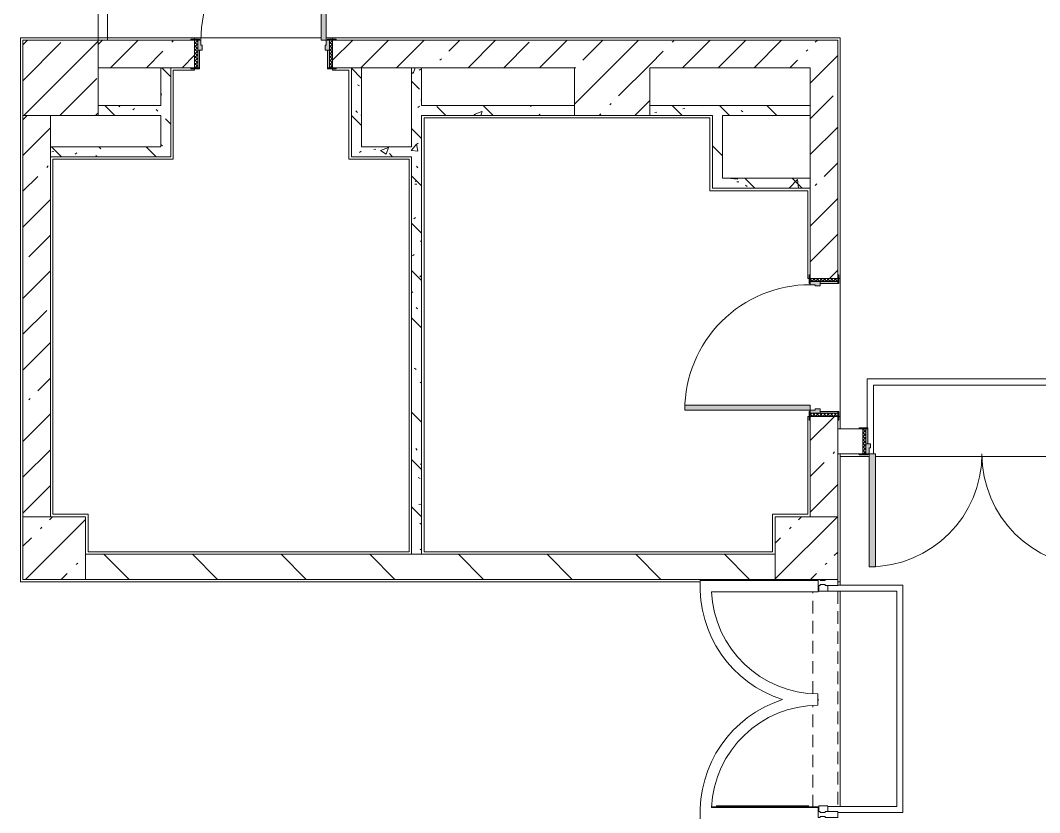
# Model space of a CAD drawing. Header units: millimetres. Extents: x 35861 to 236814, y -8553 to 29000.
# Drawn here: x 119246 to 127376, y 9040 to 15358 of the extents above; entities that cross this region are included whole.
import ezdxf

# ---------------------------------------------------------------- set-up
doc = ezdxf.new("R2010")
doc.units = ezdxf.units.MM
doc.linetypes.add('200_ШТРИХ__ш1_п0_6_', pattern=[160, 100, -60])
for name, color, linetype, lineweight, true_color in [('A-DETL-GENF-5', 7, 'Continuous', 5, 0xaaaaaa), ('A-DOOR-1', 7, 'Continuous', 5, 0xaaaaaa), ('A-DOOR-2', 7, 'Continuous', 5, 0xe2e2e2), ('A-DOOR-FRAM-1', 7, 'Continuous', 5, 0xe2e2e2), ('A-DOOR-FRAM-2', 7, 'Continuous', 5, 0xaaaaaa), ('A-FLOR-1', 7, 'Continuous', 5, 0xaaaaaa), ('I-WALL-5', 7, 'Continuous', 5, 0x787878)]:
    doc.layers.add(name, color=color, linetype=linetype, lineweight=lineweight, true_color=true_color)
for name, color, linetype, lineweight in [('A-DETL-MBND', 7, '200_ШТРИХ__ш1_п0_6_', 9), ('A-GLAZ-CWMG-3', 7, 'Continuous', 5), ('A-WALL', 7, 'Continuous', 9), ('I-WALL-4', 7, 'Continuous', 5), ('S-COLS-1', 7, 'Continuous', 5)]:
    doc.layers.add(name, color=color, linetype=linetype, lineweight=lineweight)
pattern_1 = [(45, (105556.5, 0), (-285.123, 285.123), []), (45, (105841.6, 0), (-285.123, 285.123), [504.031, -100.806, 16.764, -84.042])]
pattern_2 = [(135, (105556.5, 0), (-353.553, -353.553), [])]
pattern_3 = [(135, (1751.41, 174.685), (-14.14214, -14.14214), []), (225, (1751.41, 174.685), (14.14214, -14.14214), [])]
pattern_4 = [(45, (-371.384, 174.685), (-14.1421, 14.1421), []), (135, (-371.384, 174.685), (-14.1421, -14.1421), [])]
pattern_5 = [(135, (105556.5, 0), (-377.171, -377.171), [533.4, -88.9, 17.78, -88.9]), (135, (105556.5, 376.94), (-377.171, -377.171), []), (50, (105556.5, 0), (637.645, -55.787), [66.675, -733.425]), (355, (105556.5, 0), (-123.35, 668.7), [53.34, -586.74]), (100.451, (105609.6, -4.65), (514.299, 612.908), [56.665, -623.315]), (46.184, (105556.5, 177.8), (948.776, -147.15), [100.012, -1100.137]), (96.636, (105635.6, 165.5), (830.91, 865.997), [84.998, -934.973]), (351.184, (105556.5, 177.8), (830.918, 865.99), [80.01, -880.11]), (21, (105645.4, 133.35), (530.651, -357.928), [66.675, -733.425]), (326, (105645.4, 133.35), (216.308, 644.658), [53.34, -586.74]), (71.451, (105689.6, 103.5), (746.96, 286.724), [56.665, -623.315]), (37.5, (105556.5, 0), (10.8105, 295.9426), [16.764, -562.864, 16.764, -578.866, -588.962]), (37.5, (105556.5, 0), (10.8105, 295.9426), [-1175.258, 16.764, -572.198]), (7.5, (105556.5, 0), (233.869, 350.6318), [16.764, -322.834, 16.764, -549.529, -224.472]), (7.5, (105556.5, 0), (233.869, 350.6318), [-905.891, 16.764, -207.708]), (327.5, (105358.24, 0), (474.5678, -20.0513), [16.764, -205.486, 16.764, -676.656, -920.115]), (327.5, (105358.24, 0), (474.5678, -20.0513), [-915.67, 16.764, -903.351]), (317.5, (105269.34, 0), (518.452, 88.9934), [16.764, -272.161, 16.764, -443.738, -653.415]), (317.5, (105269.34, 0), (518.452, 88.9934), [-749.427, 16.764, -636.651])]

# ---------------------------------------------------------------- blocks, each defined once
blk = doc.blocks.new('BSC_Колонна _Прямоугольная - 600х600-V47-1_6_2_птичка')
at = {"layer": 'S-COLS-1'}
h = blk.add_hatch(dxfattribs=at)
h.set_pattern_fill('FP_81', color=256, style=0, pattern_type=2)
h.set_pattern_definition([(45, (-14010, -14900), (-285.123, 285.123), []), (45, (-13724.88, -14900), (-285.123, 285.123), [504.031, -100.806, 16.764, -84.042])])
h.paths.add_polyline_path([(220, -300), (300, -300), (300, 300), (-300, 300), (-300, -300), (-80, -300)])
for p, q in [((300, 300), (-300, 300)), ((-300, 300), (-300, -300)), ((300, -300), (300, 300)), ((-300, -300), (300, -300))]:
    blk.add_line(p, q, dxfattribs=at)
blk = doc.blocks.new('Дверь_Витражная_остекление_ - ДВН_CОШ в витраже-31920700-1_6_2_птичка')
at = {"layer": 'A-DETL-GENF-5'}
for p, q in [((-855, 60), (-855, -10)), ((855, 60), (855, -10)), ((-865, -10), (-900, -10)), ((-865, -10), (-900, -10)), ((-855, -10), (-900, -10)), ((-865, -17), (-865, -10)), ((-865, -17), (-865, -10)), ((855, -10), (900, -10)), ((865, -10), (900, -10)), ((865, -867), (865, -10)), ((865, -10), (865, -867)), ((900, -10), (865, -10)), ((856, -830), (856, -90))]:
    blk.add_line(p, q, dxfattribs=at)
at = {"layer": 'A-DOOR-1'}
for centre, radius, start, end in [((-910, -10), 920, 359.49349, 0), ((910, -10), 900, 180, 180.51777)]:
    blk.add_arc(centre, radius, start, end, dxfattribs=at)
blk = doc.blocks.new('Прямоугольный импост - Импост структурный с накладкой - 160мм Темный-31915521-1_6_2_птичка')
at = {"layer": 'A-GLAZ-CWMG-3'}
for p, q in [((-25, 17), (25, 17)), ((-15, 0), (-25, 0)), ((-15, -40), (-15, 0)), ((25, 0), (15, 0)), ((15, 0), (15, -40)), ((25, 17), (25, 0)), ((-25, -40), (-15, -40)), ((15, -40), (25, -40)), ((25, -40), (25, -140)), ((25, -140), (-25, -140))]:
    blk.add_line(p, q, dxfattribs=at)
blk = doc.blocks.new('Прямоугольный импост - Импост структурный с накладкой - 160мм Темный-30755591-1_6_2_птичка')
at = {"layer": 'A-GLAZ-CWMG-3'}
for p, q in [((-25, 0), (-25, 17)), ((-25, 17), (25, 17)), ((-15, 0), (-25, 0)), ((-15, -40), (-15, 0)), ((25, 0), (15, 0)), ((15, 0), (15, -40)), ((25, 17), (25, 0)), ((-25, -140), (-25, -40)), ((-25, -40), (-15, -40)), ((15, -40), (25, -40)), ((25, -40), (25, -140)), ((25, -140), (-25, -140))]:
    blk.add_line(p, q, dxfattribs=at)
blk = doc.blocks.new('110_Дверь_СКБ_1Ст_Внутренняя1 - Д-13 1100x2100h_кладовая-33288301-1_6_2_птичка')
at = {"layer": 'A-DOOR-1'}
h = blk.add_hatch(dxfattribs=at)
h.set_pattern_fill('FP_117', color=256, style=0, pattern_type=2)
h.set_pattern_definition(pattern_3)
h.paths.add_polyline_path([(537.5, -110), (562.5, -110), (562.5, 110), (537.5, 110), (537.5, 6.5)])
at = {"layer": 'A-DOOR-2'}
h = blk.add_hatch(color=256, dxfattribs=at)
h.paths.add_polyline_path([(533.2, 30), (537.5, 30), (537.5, 110), (512.5, 110), (512.5, 70), (502.5, 70), (502.5, 30), (522.5, 30)])
h.paths.add_polyline_path([(-512.5, 30), (-477.5, 30), (-477.5, 70), (-487.5, 70), (-487.5, 110), (-512.5, 110)])
at = {"layer": 'A-DOOR-FRAM-1'}
for points in [[(472.5, 110), (512.5, 110), (512.5, 1110), (472.5, 1110), (472.5, 130)], [(-512.5, 110), (-497.5, 110), (-497.5, 118), (-567.5, 118), (-567.5, 110), (-537.5, 110)], [(562.5, 110), (592.5, 110), (592.5, 118), (522.5, 118), (522.5, 110), (546.8, 110)], [(-497.5, -110), (-497.5, 30), (-512.5, 30), (-512.5, -110)], [(537.5, -110), (533.2, 30), (522.5, 30), (522.5, -110)], [(-497.5, -118), (-497.5, -110), (-567.5, -114), (-567.5, -118), (-537.5, -118)], [(581.8, -118), (592.5, -118), (592.5, -110), (522.5, -110), (522.5, -118), (562.5, -118)]]:
    blk.add_hatch(color=256, dxfattribs=at).paths.add_polyline_path(points)
at = {"layer": 'A-DOOR-FRAM-2'}
h = blk.add_hatch(dxfattribs=at)
h.set_pattern_fill('FP_118', color=256, style=0, pattern_type=2)
h.set_pattern_definition(pattern_4)
h.paths.add_polyline_path([(-512.5, -110), (-512.5, 110), (-537.5, 110), (-537.5, -110)])
at = {"layer": 'A-DOOR-1'}
for p, q in [((512.5, 1110), (472.5, 1110)), ((472.5, 1110), (472.5, 110)), ((512.5, 110), (512.5, 1110)), ((472.5, 110), (512.5, 110))]:
    blk.add_line(p, q, dxfattribs=at)
blk.add_arc((512.5, 110), 1000, 90, 180, dxfattribs=at)
at = {"layer": 'A-DOOR-FRAM-2'}
for p, q in [((-497.5, 118), (-567.5, 118)), ((-567.5, 118), (-567.5, 110)), ((-567.5, 110), (-497.5, 110)), ((-512.5, 110), (-537.5, 110)), ((-537.5, 110), (-537.5, -110)), ((-487.5, 110), (-512.5, 110)), ((-512.5, 110), (-512.5, 30)), ((-512.5, -110), (-512.5, 110)), ((-497.5, 110), (-512.5, 110)), ((-512.5, 110), (-512.5, 109)), ((-512.5, 109), (-497.5, 109)), ((-497.5, 110), (-497.5, 118)), ((-497.5, 109), (-497.5, 110)), ((-487.5, 70), (-487.5, 110)), ((512.5, 110), (512.5, 70)), ((537.5, 110), (512.5, 110)), ((592.5, 118), (522.5, 118)), ((522.5, 118), (522.5, 110)), ((537.5, 110), (522.5, 110)), ((522.5, 110), (522.5, 109)), ((522.5, 110), (592.5, 110)), ((522.5, 109), (537.5, 109)), ((537.5, 30), (537.5, 110)), ((562.5, 110), (537.5, 110)), ((537.5, 110), (537.5, -110)), ((537.5, 109), (537.5, 110)), ((562.5, -110), (562.5, 110)), ((592.5, 110), (592.5, 118)), ((-512.5, 30), (-477.5, 30)), ((-497.5, 30), (-512.5, 30)), ((-512.5, 30), (-512.5, -110)), ((-497.5, -110), (-497.5, 30)), ((-477.5, 70), (-487.5, 70)), ((-477.5, 30), (-477.5, 70)), ((512.5, 70), (502.5, 70)), ((502.5, 70), (502.5, 30)), ((502.5, 30), (537.5, 30)), ((537.5, 30), (522.5, 30)), ((522.5, 30), (522.5, -110)), ((537.5, -110), (537.5, 30)), ((-497.5, -110), (-567.5, -110)), ((-567.5, -110), (-567.5, -118)), ((-567.5, -118), (-497.5, -118)), ((-537.5, -110), (-512.5, -110)), ((-512.5, -110), (-497.5, -110)), ((-497.5, -118), (-497.5, -110)), ((522.5, -110), (537.5, -110)), ((592.5, -110), (522.5, -110)), ((522.5, -110), (522.5, -118)), ((522.5, -118), (592.5, -118)), ((537.5, -110), (562.5, -110)), ((592.5, -118), (592.5, -110))]:
    blk.add_line(p, q, dxfattribs=at)
blk = doc.blocks.new('DOR__перегородка__Прямоугольная - ТП-2_ Вн_ДПГ_9480х4200h_2-23998078-1_6_2_птичка')
at = {"layer": 'A-DOOR-1'}
for p, q in [((0, 0), (2650, 0)), ((3250, 0), (6400, 0)), ((7000, 0), (9480, 0)), ((0, -75), (1987.4, -75)), ((2137.4, -75), (4324.5, -75)), ((4474.5, -75), (4486.7, -75)), ((4636.7, -75), (6823.8, -75)), ((6973.8, -75), (6985, -75)), ((7135, -75), (9323.2, -75)), ((9105.2, -200.9), (9105.2, -75)), ((9180.2, -157.6), (9180.2, -75)), ((9255.2, -114.3), (9255.2, -75)), ((9473.2, -75), (9480, -75)), ((9330.2, -1474.2), (9330.2, -157.6)), ((9405.2, -1474.2), (9405.2, -114.3)), ((9255.2, -1474.2), (9255.2, -200.9)), ((9105.2, -1474.2), (9105.2, -287.5)), ((9180.2, -1474.2), (9180.2, -244.2)), ((9480, -1474.2), (9480, -450)), ((9105.2, -1474.2), (9480, -1474.2))]:
    blk.add_line(p, q, dxfattribs=at)
at = {"layer": 'A-DOOR-FRAM-2'}
for p, q in [((2019.1, -6.7), (1981.6, -71.7)), ((1981.6, -71.7), (3193.9, -771.8)), ((3231.5, -706.9), (2019.1, -6.7)), ((4442.7, -6.7), (3230.4, -706.9)), ((3267.9, -771.8), (4480.3, -71.7)), ((4480.3, -71.7), (4442.7, -6.7)), ((4518.4, -6.7), (4480.9, -71.7)), ((4480.9, -71.7), (5693.3, -771.8)), ((5730.8, -706.9), (4518.4, -6.7)), ((6942.1, -6.7), (5729.7, -706.9)), ((5767.3, -771.8), (6979.6, -71.7)), ((6979.6, -71.7), (6942.1, -6.7)), ((7016.7, -6.7), (6979.2, -71.7)), ((6979.2, -71.7), (8191.6, -771.8)), ((8229.1, -706.9), (7016.7, -6.7)), ((9441.4, -6.7), (8229.1, -706.9)), ((8266.6, -771.8), (9478.9, -71.7)), ((9478.9, -71.7), (9441.4, -6.7)), ((3193.9, -771.8), (3231.5, -706.9)), ((3230.4, -706.9), (3267.9, -771.8)), ((5693.3, -771.8), (5730.8, -706.9)), ((5729.7, -706.9), (5767.3, -771.8)), ((8191.6, -771.8), (8229.1, -706.9)), ((8229.1, -706.9), (8266.6, -771.8))]:
    blk.add_line(p, q, dxfattribs=at)
blk = doc.blocks.new('110_Дверь_СКБ_1Ст_Внутренняя1 - Д-4к_п__1100x2100h_Артистические EI30-23985503-1_6_2_птичка')
at = {"layer": 'A-DOOR-1'}
h = blk.add_hatch(dxfattribs=at)
h.set_pattern_fill('FP_117', color=256, style=0, pattern_type=2)
h.set_pattern_definition(pattern_3)
h.paths.add_polyline_path([(537.5, 102.1), (537.5, -110), (562.5, -110), (562.5, 110), (537.5, 110)])
at = {"layer": 'A-DOOR-2'}
h = blk.add_hatch(color=256, dxfattribs=at)
h.paths.add_polyline_path([(-512.5, 30), (-477.5, 30), (-477.5, 70), (-487.5, 70), (-487.5, 110), (-512.5, 110)])
h.paths.add_polyline_path([(502.5, 54), (502.5, 30), (537.5, 30), (537.5, 110), (512.5, 110), (508.7, 70), (502.5, 70), (502.5, 63.1)])
at = {"layer": 'A-DOOR-FRAM-1'}
for points in [[(-487.5, 704.8), (-487.5, 110), (-447.5, 110), (-447.5, 1110), (-487.5, 1110)], [(-567.5, 117), (-567.5, 110), (-497.5, 110), (-497.5, 118), (-567.5, 118)], [(522.5, 118), (522.5, 110), (592.5, 110), (592.5, 118), (537.5, 118)], [(-512.5, -110), (-497.5, -110), (-497.5, 30), (-512.5, 30)], [(522.5, -110), (537.5, -110), (537.5, 30), (522.5, 30)], [(-567.5, -118), (-497.5, -118), (-497.5, -110), (-567.5, -110)], [(522.5, -110), (522.5, -118), (592.5, -118), (592.5, -110), (537.5, -110)]]:
    blk.add_hatch(color=256, dxfattribs=at).paths.add_polyline_path(points)
at = {"layer": 'A-DOOR-FRAM-2'}
h = blk.add_hatch(dxfattribs=at)
h.set_pattern_fill('FP_118', color=256, style=0, pattern_type=2)
h.set_pattern_definition(pattern_4)
h.paths.add_polyline_path([(-537.5, -110), (-512.5, -110), (-512.5, 110), (-537.5, 110)])
at = {"layer": 'A-DOOR-1'}
for p, q in [((-487.5, 1110), (-487.5, 110)), ((-447.5, 1110), (-487.5, 1110)), ((-447.5, 110), (-447.5, 1110)), ((-487.5, 110), (-447.5, 110))]:
    blk.add_line(p, q, dxfattribs=at)
blk.add_arc((-487.5, 110), 1000, 360, 90, dxfattribs=at)
at = {"layer": 'A-DOOR-FRAM-2'}
for p, q in [((-497.5, 118), (-567.5, 118)), ((-567.5, 118), (-567.5, 110)), ((-567.5, 110), (-497.5, 110)), ((-512.5, 110), (-537.5, 110)), ((-537.5, 110), (-537.5, -110)), ((-487.5, 110), (-512.5, 110)), ((-512.5, 110), (-512.5, 30)), ((-512.5, -110), (-512.5, 110)), ((-497.5, 110), (-512.5, 110)), ((-512.5, 110), (-512.5, 109)), ((-512.5, 109), (-497.5, 109)), ((-497.5, 110), (-497.5, 118)), ((-497.5, 109), (-497.5, 110)), ((-487.5, 70), (-487.5, 110)), ((512.5, 110), (512.5, 70)), ((537.5, 110), (512.5, 110)), ((592.5, 118), (522.5, 118)), ((522.5, 118), (522.5, 110)), ((537.5, 110), (522.5, 110)), ((522.5, 110), (522.5, 109)), ((522.5, 110), (592.5, 110)), ((522.5, 109), (537.5, 109)), ((537.5, 30), (537.5, 110)), ((562.5, 110), (537.5, 110)), ((537.5, 110), (537.5, -110)), ((537.5, 109), (537.5, 110)), ((562.5, -110), (562.5, 110)), ((592.5, 110), (592.5, 118)), ((-512.5, 30), (-477.5, 30)), ((-497.5, 30), (-512.5, 30)), ((-512.5, 30), (-512.5, -110)), ((-497.5, -110), (-497.5, 30)), ((-477.5, 70), (-487.5, 70)), ((-477.5, 30), (-477.5, 70)), ((512.5, 70), (502.5, 70)), ((502.5, 70), (502.5, 30)), ((502.5, 30), (537.5, 30)), ((537.5, 30), (522.5, 30)), ((522.5, 30), (522.5, -110)), ((537.5, -110), (537.5, 30)), ((-497.5, -110), (-567.5, -110)), ((-567.5, -110), (-567.5, -118)), ((-567.5, -118), (-497.5, -118)), ((-537.5, -110), (-512.5, -110)), ((-512.5, -110), (-497.5, -110)), ((-497.5, -118), (-497.5, -110)), ((522.5, -110), (537.5, -110)), ((592.5, -110), (522.5, -110)), ((522.5, -110), (522.5, -118)), ((522.5, -118), (592.5, -118)), ((537.5, -110), (562.5, -110)), ((592.5, -118), (592.5, -110))]:
    blk.add_line(p, q, dxfattribs=at)
blk = doc.blocks.new('BSC_Колонна _Прямоугольная - 500х500-V96-1_6_2_птичка')
at = {"layer": 'S-COLS-1'}
h = blk.add_hatch(dxfattribs=at)
h.set_pattern_fill('FP_135', color=256, style=0, pattern_type=2)
h.set_pattern_definition([(45, (-19960, -11150), (-285.123, 285.123), []), (45, (-19674.88, -11150), (-285.123, 285.123), [504.031, -100.806, 16.764, -84.042])])
h.paths.add_polyline_path([(250, -250), (250, 250), (-250, 250), (-250, -250)])
for p, q in [((250, 250), (-250, 250)), ((-250, 250), (-250, -250)), ((250, -250), (250, 250)), ((-250, -250), (250, -250))]:
    blk.add_line(p, q, dxfattribs=at)
blk = doc.blocks.new('110_Дверь_СКБ_2Ст - Д-10 1800x2100h_Актовый зал EI30-23435156-1_6_2_птичка')
at = {"layer": 'A-DOOR-1'}
h = blk.add_hatch(dxfattribs=at)
h.set_pattern_fill('FP_139', color=256, style=0, pattern_type=2)
h.set_pattern_definition([(135, (1351.41, 164.685), (-14.1421, -14.1421), []), (225, (1351.41, 164.685), (14.1421, -14.1421), [])])
h.paths.add_polyline_path([(962.5, 100), (937.5, 100), (937.5, -100), (962.5, -100)])
at = {"layer": 'A-DOOR-2'}
for points in [[(-887.5, 1000), (-887.5, 100), (-837.5, 100), (-837.5, 1000)], [(862.5, 1000), (862.5, 100), (912.5, 100), (912.5, 1000)]]:
    blk.add_hatch(color=256, dxfattribs=at).paths.add_polyline_path(points)
h = blk.add_hatch(color=256, dxfattribs=at)
h.paths.add_polyline_path([(937.5, 100), (912.5, 100), (912.5, 50), (902.5, 50), (902.5, 20), (937.5, 20)])
h.paths.add_polyline_path([(-887.5, 100), (-912.5, 100), (-912.5, 20), (-877.5, 20), (-882.7, 50), (-887.5, 50)])
at = {"layer": 'A-DOOR-FRAM-1'}
for points in [[(-937.5, 108), (-967.5, 108), (-967.5, 100), (-897.5, 100), (-897.5, 108), (-916.5, 108)], [(962.5, 108), (922.5, 108), (927.9, 100), (992.5, 100), (992.5, 108)], [(-897.5, 20), (-912.5, 20), (-912.5, -100), (-897.5, -100)], [(927.9, 20), (922.5, 20), (927.9, -100), (937.5, -100), (937.5, 20)], [(-897.5, -100), (-967.5, -100), (-967.5, -108), (-897.5, -108)], [(922.5, -100), (927.9, -108), (992.5, -108), (992.5, -100), (927.9, -100)]]:
    blk.add_hatch(color=256, dxfattribs=at).paths.add_polyline_path(points)
at = {"layer": 'A-DOOR-FRAM-2'}
h = blk.add_hatch(dxfattribs=at)
h.set_pattern_fill('FP_140', color=256, style=0, pattern_type=2)
h.set_pattern_definition([(45, (-771.384, 164.685), (-14.1421, 14.1421), []), (135, (-771.384, 164.685), (-14.1421, -14.1421), [])])
h.paths.add_polyline_path([(-937.5, 100), (-937.5, -100), (-912.5, -100), (-912.5, 100)])
at = {"layer": 'A-DOOR-1'}
for p, q in [((-887.5, 1000), (-887.5, 100)), ((-837.5, 1000), (-887.5, 1000)), ((-837.5, 100), (-837.5, 1000)), ((912.5, 1000), (862.5, 1000)), ((862.5, 1000), (862.5, 100)), ((912.5, 100), (912.5, 1000)), ((-887.5, 100), (-837.5, 100)), ((862.5, 100), (912.5, 100))]:
    blk.add_line(p, q, dxfattribs=at)
for centre, start, end in [((-887.5, 100), 0, 90), ((912.5, 100), 90, 180)]:
    blk.add_arc(centre, 900, start, end, dxfattribs=at)
at = {"layer": 'A-DOOR-FRAM-2'}
for p, q in [((-897.5, 108), (-967.5, 108)), ((-967.5, 108), (-967.5, 100)), ((-967.5, 100), (-897.5, 100)), ((-912.5, 100), (-937.5, 100)), ((-937.5, 100), (-937.5, -100)), ((-887.5, 100), (-912.5, 100)), ((-912.5, 100), (-912.5, 20)), ((-912.5, -100), (-912.5, 100)), ((-897.5, 100), (-897.5, 108)), ((-887.5, 50), (-887.5, 100)), ((912.5, 100), (912.5, 50)), ((937.5, 100), (912.5, 100)), ((992.5, 108), (922.5, 108)), ((922.5, 108), (922.5, 100)), ((922.5, 100), (992.5, 100)), ((937.5, 20), (937.5, 100)), ((962.5, 100), (937.5, 100)), ((937.5, 100), (937.5, -100)), ((962.5, -100), (962.5, 100)), ((992.5, 100), (992.5, 108)), ((-912.5, 20), (-877.5, 20)), ((-897.5, 20), (-912.5, 20)), ((-912.5, 20), (-912.5, -100)), ((-897.5, -100), (-897.5, 20)), ((-877.5, 50), (-887.5, 50)), ((-877.5, 20), (-877.5, 50)), ((912.5, 50), (902.5, 50)), ((902.5, 50), (902.5, 20)), ((902.5, 20), (937.5, 20)), ((937.5, 20), (922.5, 20)), ((922.5, 20), (922.5, -100)), ((937.5, -100), (937.5, 20)), ((-897.5, -100), (-967.5, -100)), ((-967.5, -100), (-967.5, -108)), ((-967.5, -108), (-897.5, -108)), ((-937.5, -100), (-912.5, -100)), ((-912.5, -100), (-897.5, -100)), ((-897.5, -108), (-897.5, -100)), ((922.5, -100), (937.5, -100)), ((992.5, -100), (922.5, -100)), ((922.5, -100), (922.5, -108)), ((922.5, -108), (992.5, -108)), ((937.5, -100), (962.5, -100)), ((992.5, -108), (992.5, -100))]:
    blk.add_line(p, q, dxfattribs=at)
blk = doc.blocks.new('BSC_Колонна _Прямоугольная - 500х500-V116-1_6_2_птичка')
at = {"layer": 'S-COLS-1'}
h = blk.add_hatch(dxfattribs=at)
h.set_pattern_fill('FP_152', color=256, style=0, pattern_type=2)
h.set_pattern_definition([(45, (-13960, -11150), (-285.123, 285.123), []), (45, (-13674.88, -11150), (-285.123, 285.123), [504.031, -100.806, 16.764, -84.042])])
h.paths.add_polyline_path([(-250, -250), (250, -250), (250, 250), (-250, 247.8), (-250, -206.3)])
for p, q in [((250, 250), (-250, 250)), ((-250, 250), (-250, -250)), ((250, -250), (250, 250)), ((-250, -250), (250, -250))]:
    blk.add_line(p, q, dxfattribs=at)
blk = doc.blocks.new('BSC_Колонна _Прямоугольная - 500х500-V133-1_6_2_птичка')
at = {"layer": 'S-COLS-1'}
for p, q in [((250, 250), (-250, 250)), ((-250, 250), (-250, -250)), ((250, -250), (250, 250)), ((-250, -250), (250, -250))]:
    blk.add_line(p, q, dxfattribs=at)
blk = doc.blocks.new('Прямоугольный импост - Импост структурный с накладкой - 160мм-31915517-1_6_2_птичка')
at = {"layer": 'A-GLAZ-CWMG-3'}
for p, q in [((0, 17), (-50, 17)), ((-50, 17), (-50, 0)), ((-50, 0), (-40, 0)), ((-40, 0), (-40, -40)), ((-10, -40), (-10, 0)), ((-10, 0), (0, 0)), ((-40, -40), (-50, -40)), ((-50, -40), (-50, -140)), ((0, -40), (-10, -40)), ((-50, -140), (0, -140))]:
    blk.add_line(p, q, dxfattribs=at)

msp = doc.modelspace()

# ---------------------------------------------------------------- hatches: boundary and pattern name
at = {"layer": 'I-WALL-4'}
h = msp.add_hatch(dxfattribs=at)
h.set_pattern_fill('FP_73', color=256, style=0, pattern_type=2)
h.set_pattern_definition(pattern_1)
h.paths.add_polyline_path([(121766.5, 14980), (123666.7, 14980), (123666.7, 15200), (121736.5, 15200), (121736.5, 14980), (121754.5, 14980)])
h.paths.add_polyline_path([(125546.5, 14980), (125766.5, 14980), (125766.5, 15200), (124266.7, 15200), (124266.7, 14980), (124951.7, 14980)])
h.paths.add_polyline_path([(120366.5, 14980), (120636.5, 14980), (120636.5, 15200), (119866.5, 15200), (119866.5, 14980), (119886.5, 14980)])
h = msp.add_hatch(dxfattribs=at)
h.set_pattern_fill('FP_73', color=256, style=0, pattern_type=2)
h.set_pattern_definition(pattern_1)
h.paths.add_polyline_path([(125546.5, 11400), (125766.5, 11400), (125766.5, 12200), (125546.5, 12200), (125546.5, 11452.4)])
h.paths.add_polyline_path([(125766.5, 13300), (125766.5, 14980), (125546.5, 14980), (125546.5, 13300)])
h = msp.add_hatch(dxfattribs=at)
h.set_pattern_fill('FP_73', color=256, style=0, pattern_type=2)
h.set_pattern_definition(pattern_1)
h.paths.add_polyline_path([(119266.5, 11400), (119486.5, 11400), (119486.5, 14600), (119266.5, 14600), (119266.5, 11420)])
h = msp.add_hatch(dxfattribs=at)
h.set_pattern_fill('FP_79', color=256, style=0, pattern_type=2)
h.set_pattern_definition(pattern_2)
h.paths.add_polyline_path([(127896.5, 11900), (128146.5, 11900), (128146.5, 12100), (127866.5, 12100), (127866.5, 11900)])
h.paths.add_polyline_path([(125786.5, 11900), (125966.5, 11900), (125966.5, 12100), (125766.5, 12100), (125766.5, 11900)])
h = msp.add_hatch(dxfattribs=at)
h.set_pattern_fill('FP_79', color=256, style=0, pattern_type=2)
h.set_pattern_definition(pattern_2)
h.paths.add_polyline_path([(119766.5, 10900), (125266.5, 10900), (125266.5, 11100), (119766.5, 11100), (119766.5, 10994)])
at = {"layer": 'I-WALL-5'}
h = msp.add_hatch(dxfattribs=at)
h.set_pattern_fill('FP_95', color=256, style=0, pattern_type=2)
h.set_pattern_definition(pattern_5)
h.paths.add_polyline_path([(120446.5, 14350), (120446.5, 14980), (120366.5, 14976), (120366.5, 14350)])
h = msp.add_hatch(dxfattribs=at)
h.set_pattern_fill('FP_95', color=256, style=0, pattern_type=2)
h.set_pattern_definition(pattern_5)
h.paths.add_polyline_path([(121886.5, 14350), (121966.5, 14350), (121966.5, 14980), (121886.5, 14980), (121886.5, 14960)])
h = msp.add_hatch(dxfattribs=at)
h.set_pattern_fill('FP_95', color=256, style=0, pattern_type=2)
h.set_pattern_definition(pattern_5)
h.paths.add_polyline_path([(122446.5, 11100), (122446.5, 14980), (122366.5, 14980), (122366.5, 11100)])
h = msp.add_hatch(dxfattribs=at)
h.set_pattern_fill('FP_95', color=256, style=0, pattern_type=2)
h.set_pattern_definition(pattern_5)
h.paths.add_polyline_path([(120366.5, 14600), (120366.5, 14680), (119866.5, 14680), (119866.5, 14600)])
h = msp.add_hatch(dxfattribs=at)
h.set_pattern_fill('FP_95', color=256, style=0, pattern_type=2)
h.set_pattern_definition(pattern_5)
h.paths.add_polyline_path([(122446.5, 14600), (123666.5, 14600), (123666.5, 14680), (122446.5, 14680)])
h = msp.add_hatch(dxfattribs=at)
h.set_pattern_fill('FP_95', color=256, style=0, pattern_type=2)
h.set_pattern_definition(pattern_5)
h.paths.add_polyline_path([(124766.5, 14600), (125546.5, 14600), (125546.5, 14680), (124266.7, 14680), (124266.7, 14600), (124746.5, 14600)])
h = msp.add_hatch(dxfattribs=at)
h.set_pattern_fill('FP_95', color=256, style=0, pattern_type=2)
h.set_pattern_definition(pattern_5)
h.paths.add_polyline_path([(124766.5, 14020), (124846.5, 14020), (124846.5, 14600), (124766.5, 14600), (124766.5, 14580)])
h = msp.add_hatch(dxfattribs=at)
h.set_pattern_fill('FP_95', color=256, style=0, pattern_type=2)
h.set_pattern_definition(pattern_5)
h.paths.add_polyline_path([(119866.5, 14270), (120446.5, 14270), (120446.5, 14350), (119486.5, 14350), (119486.5, 14270), (119786.5, 14270)])
h = msp.add_hatch(dxfattribs=at)
h.set_pattern_fill('FP_95', color=256, style=0, pattern_type=2)
h.set_pattern_definition(pattern_5)
h.paths.add_polyline_path([(121966.5, 14270), (122366.5, 14270), (122366.5, 14350), (121886.5, 14350), (121886.5, 14270), (121894.8, 14270)])
h = msp.add_hatch(dxfattribs=at)
h.set_pattern_fill('FP_95', color=256, style=0, pattern_type=2)
h.set_pattern_definition(pattern_5)
h.paths.add_polyline_path([(125546.5, 14020), (125546.5, 14100), (124846.5, 14100), (124846.5, 14020), (125526.5, 14020)])
at = {"layer": 'S-COLS-1'}
h = msp.add_hatch(dxfattribs=at)
h.set_pattern_fill('FP_73', color=256, style=0, pattern_type=2)
h.set_pattern_definition(pattern_1)
h.paths.add_polyline_path([(123666.7, 14600), (124266.7, 14600), (124266.7, 15200), (123666.7, 15200), (123666.7, 14980)])

# ---------------------------------------------------------------- linework, layer by layer
at = {"layer": 'A-DETL-MBND'}
for p, q in [((125566.5, 9989), (125566.5, 10801.3)), ((125766.5, 10805.2), (125766.5, 9090)), ((125566.5, 9081.3), (125566.5, 9893.6))]:
    msp.add_line(p, q, dxfattribs=at)
at = {"layer": 'A-FLOR-1'}
for p, q in [((119246.5, 10880), (119246.5, 15220)), ((119246.5, 15220), (121646.5, 15220)), ((120636.5, 15220), (120636.5, 15208)), ((121686.5, 15220), (125786.5, 15220)), ((121736.5, 15208), (121736.5, 15220)), ((125786.5, 15220), (125786.5, 12100)), ((120636.5, 14960), (120466.5, 14960)), ((120466.5, 14960), (120466.5, 14250)), ((120636.5, 14972), (120636.5, 14960)), ((121736.5, 14960), (121736.5, 14972)), ((121866.5, 14960), (121736.5, 14960)), ((121866.5, 14250), (121866.5, 14960)), ((124746.5, 14580), (122466.5, 14580)), ((122466.5, 14580), (122466.5, 11120)), ((124746.5, 14000), (124746.5, 14580)), ((120466.5, 14250), (119506.5, 14250)), ((119506.5, 14250), (119506.5, 11420)), ((122346.5, 14250), (121866.5, 14250)), ((122346.5, 11120), (122346.5, 14250)), ((125526.5, 14000), (124746.5, 14000)), ((125526.5, 13300), (125526.5, 14000)), ((125538.5, 13300), (125526.5, 13300)), ((125786.5, 13300), (125774.5, 13300)), ((126001.1, 12498.9), (126001.1, 12108)), ((127816.3, 12498.9), (126001.1, 12498.9)), ((126051.1, 11900), (126051.1, 12448.9)), ((126051.1, 12448.9), (127766.3, 12448.9)), ((125526.5, 11420), (125526.5, 12200)), ((125526.5, 12200), (125538.5, 12200)), ((125774.5, 12200), (125786.5, 12200)), ((125786.5, 10855.2), (125786.5, 11900)), ((126016.5, 11880), (125786.5, 11880)), ((126006.5, 11898.9), (126016.5, 11898.9)), ((127766.5, 11880), (126066.5, 11880)), ((119506.5, 11420), (119786.5, 11420)), ((119786.5, 11420), (119786.5, 11120)), ((125246.5, 11120), (125246.5, 11420)), ((125246.5, 11420), (125526.5, 11420)), ((119786.5, 11120), (122346.5, 11120)), ((122466.5, 11120), (125246.5, 11120)), ((124669.7, 10880), (119246.5, 10880)), ((125609.7, 10891.3), (124669.7, 10891.3)), ((125609.7, 10801.3), (125609.7, 10850)), ((125686.7, 10850), (125686.7, 10805.2)), ((125786.5, 10880), (125766.7, 10880)), ((126286.7, 10855.2), (125766.7, 10855.2)), ((126286.7, 9040), (126286.7, 10855.2)), ((124759.3, 10801.3), (125609.7, 10801.3)), ((125686.7, 10805.2), (126236.7, 10805.2)), ((125786.5, 10805.2), (125786.5, 9090)), ((126236.7, 10805.2), (126236.7, 9090)), ((125608.7, 9896.3), (125608.7, 9986.3)), ((125609.7, 9081.3), (124759.3, 9081.3)), ((125609.7, 9050), (125609.7, 9081.3)), ((126236.7, 9090), (125686.7, 9090)), ((125686.7, 9090), (125686.7, 9050)), ((125766.7, 9040), (126286.7, 9040))]:
    msp.add_line(p, q, dxfattribs=at)
for centre, radius, start, end in [((125613.4, 10841.3), 945, 176.96706, 252.24721), ((125613.4, 10841.3), 855, 182.68148, 269.68791), ((125613.4, 9041.3), 945, 107.75279, 183.03294), ((125613.4, 9041.3), 855, 90.31209, 177.31852)]:
    msp.add_arc(centre, radius, start, end, dxfattribs=at)
at = {"layer": 'A-WALL'}
for p, q in [((120446.5, 14980), (120366.5, 14980)), ((121966.5, 14980), (121886.5, 14980)), ((122446.5, 14980), (122366.5, 14980)), ((125546.5, 14600), (125546.5, 14680)), ((119486.5, 14350), (119486.5, 14270)), ((125546.5, 14020), (125546.5, 14100)), ((125766.5, 12100), (125766.5, 11900)), ((122366.5, 11100), (122446.5, 11100))]:
    msp.add_line(p, q, dxfattribs=at)
at = {"layer": 'I-WALL-4'}
for p, q in [((120606.5, 15200), (119866.5, 15200)), ((123666.7, 15200), (121766.5, 15200)), ((125766.5, 15200), (124266.7, 15200)), ((125766.5, 13330), (125766.5, 15200)), ((119866.5, 14980), (120366.5, 14980)), ((120366.5, 14980), (120366.5, 14680)), ((120446.5, 14270), (120446.5, 14980)), ((120446.5, 14980), (120606.5, 14980)), ((121766.5, 14980), (121886.5, 14980)), ((121886.5, 14980), (121886.5, 14270)), ((121966.5, 14350), (121966.5, 14980)), ((121966.5, 14980), (122366.5, 14980)), ((122366.5, 14980), (122366.5, 14350)), ((122446.5, 14680), (122446.5, 14980)), ((122446.5, 14980), (123666.7, 14980)), ((124266.7, 14980), (125546.5, 14980)), ((125546.5, 14980), (125546.5, 14680)), ((120366.5, 14680), (119866.5, 14680)), ((123666.5, 14680), (122446.5, 14680)), ((123666.5, 14600), (123666.5, 14680)), ((125546.5, 14680), (124266.7, 14680)), ((124266.7, 14680), (124266.7, 14600)), ((119266.5, 14600), (119266.5, 11400)), ((119486.5, 14350), (119486.5, 14600)), ((119866.5, 14600), (120366.5, 14600)), ((120366.5, 14600), (120366.5, 14350)), ((122446.5, 11100), (122446.5, 14600)), ((122446.5, 14600), (123666.5, 14600)), ((124266.7, 14600), (124766.5, 14600)), ((124766.5, 14600), (124766.5, 14020)), ((124846.5, 14600), (125546.5, 14600)), ((124846.5, 14100), (124846.5, 14600)), ((125546.5, 14600), (125546.5, 14100)), ((120366.5, 14350), (119486.5, 14350)), ((122366.5, 14350), (121966.5, 14350)), ((119486.5, 11400), (119486.5, 14270)), ((119486.5, 14270), (120446.5, 14270)), ((121886.5, 14270), (122366.5, 14270)), ((122366.5, 14270), (122366.5, 11100)), ((125546.5, 14100), (124846.5, 14100)), ((124766.5, 14020), (125546.5, 14020)), ((125546.5, 14020), (125546.5, 13330)), ((125546.5, 12170), (125546.5, 11400)), ((125766.5, 12100), (125766.5, 12170)), ((125936.5, 12100), (125766.5, 12100)), ((125766.5, 11400), (125766.5, 11900)), ((125766.5, 11900), (125936.5, 11900)), ((122366.5, 11100), (119766.5, 11100)), ((125266.5, 11100), (122446.5, 11100)), ((119766.5, 10900), (125266.5, 10900))]:
    msp.add_line(p, q, dxfattribs=at)
at = {"layer": 'S-COLS-1'}
for p, q in [((124266.7, 15200), (123666.7, 15200)), ((123666.7, 14980), (123666.7, 14600)), ((124266.7, 14600), (124266.7, 14980)), ((123666.7, 14600), (124266.7, 14600))]:
    msp.add_line(p, q, dxfattribs=at)

# ---------------------------------------------------------------- block references
at = {"layer": 'A-DOOR-1'}
for name, p, rotation in [('DOR__перегородка__Прямоугольная - ТП-2_ Вн_ДПГ_9480х4200h_2-23998078-1_6_2_птичка', (119866.5, 15200), 90.00000000000044), ('110_Дверь_СКБ_1Ст_Внутренняя1 - Д-4к_п__1100x2100h_Артистические EI30-23985503-1_6_2_птичка', (125656.5, 12737.5), 90), ('110_Дверь_СКБ_2Ст - Д-10 1800x2100h_Актовый зал EI30-23435156-1_6_2_птичка', (126929, 12000), 180), ('Дверь_Витражная_остекление_ - ДВН_CОШ в витраже-31920700-1_6_2_птичка', (125626.7, 9950), 269.9999999999999)]:
    msp.add_blockref(name, p, dxfattribs=dict(at, rotation=rotation))
msp.add_blockref('110_Дверь_СКБ_1Ст_Внутренняя1 - Д-13 1100x2100h_кладовая-33288301-1_6_2_птичка', (121174, 15090), dxfattribs=at)
at = {"layer": 'A-GLAZ-CWMG-3', "extrusion": (0, 0, -1), "rotation": 270.0000000000001}
for name, p in [('Прямоугольный импост - Импост структурный с накладкой - 160мм Темный-31915521-1_6_2_птичка', (-125626.7, 10875)), ('Прямоугольный импост - Импост структурный с накладкой - 160мм Темный-30755591-1_6_2_птичка', (-125626.7, 9025))]:
    msp.add_blockref(name, p, dxfattribs=at)
at = {"layer": 'A-GLAZ-CWMG-3', "rotation": 89.99999999999993}
msp.add_blockref('Прямоугольный импост - Импост структурный с накладкой - 160мм-31915517-1_6_2_птичка', (125626.7, 10900), dxfattribs=at)
at = {"layer": 'S-COLS-1'}
for name, p in [('BSC_Колонна _Прямоугольная - 600х600-V47-1_6_2_птичка', (119566.5, 14900)), ('BSC_Колонна _Прямоугольная - 500х500-V116-1_6_2_птичка', (119516.5, 11150)), ('BSC_Колонна _Прямоугольная - 500х500-V96-1_6_2_птичка', (125516.5, 11150)), ('BSC_Колонна _Прямоугольная - 500х500-V133-1_6_2_птичка', (125516.5, 11150))]:
    msp.add_blockref(name, p, dxfattribs=at)

doc.saveas('drawing.dxf')
